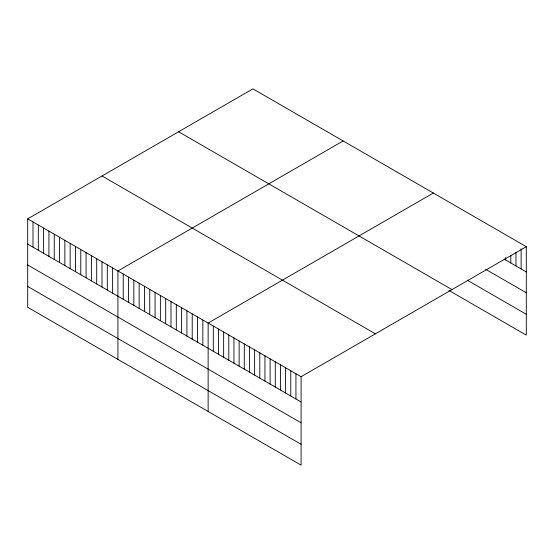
<?xml version="1.0" encoding="UTF-8"?>
<svg xmlns="http://www.w3.org/2000/svg" width="554" height="554" viewBox="0 0 554 554"><rect width="100%" height="100%" fill="white"/><g stroke="black" fill="none" stroke-linecap="round" stroke-linejoin="round"><path stroke-width="0.83" d="M27.7 218.878L301.092 376.72L301.092 465.145L27.7 307.304L27.7 218.878L252.908 88.855L526.3 246.696L526.3 335.122L448.837 290.4M343.127 140.945L117.919 270.968L117.919 359.387M433.346 193.034L208.138 323.051L208.138 411.477M301.092 376.72L526.3 246.696M504.168 259.147L526.3 271.931M485.726 269.355L526.3 292.782M467.278 280.192L526.3 314.27M178.589 131.762L451.981 289.603M102.019 175.971L375.411 333.813M27.7 244.106L301.092 401.948M27.7 264.964L301.092 422.806M27.7 286.446L301.092 444.287M521.134 248.767L521.134 268.946M515.975 252.513L515.975 265.968M510.809 255.415L510.809 262.984M505.643 257.478L505.643 259.999M295.933 373.742L295.933 398.97M290.767 370.758L290.767 395.985M285.601 367.773L285.601 393.008M280.435 364.795L280.435 390.023M275.276 361.81L275.276 387.045M270.11 358.833L270.11 384.06M264.944 355.848L264.944 381.083M259.784 352.87L259.784 378.098M254.618 349.886L254.618 375.113M249.452 346.908L249.452 372.136M244.286 343.923L244.286 369.151M239.127 340.945L239.127 366.173M233.961 337.961L233.961 363.189M228.795 334.983L228.795 360.211M223.636 331.998L223.636 357.226M218.47 329.014L218.47 354.248M213.304 326.036L213.304 351.264M202.833 319.99L202.833 345.218M197.529 316.923L197.529 342.157M192.217 313.862L192.217 339.09M186.913 310.801L186.913 336.029M181.608 307.733L181.608 332.961M176.297 304.672L176.297 329.9M170.992 301.605L170.992 326.832M165.681 298.544L165.681 323.771M160.376 295.476L160.376 320.711M155.072 292.415L155.072 317.643M149.76 289.347L149.76 314.582M144.456 286.286L144.456 311.514M139.151 283.219L139.151 308.453M133.839 280.158L133.839 305.386M128.535 277.097L128.535 302.325M123.23 274.029L123.23 299.257M112.614 267.901L112.614 293.128M107.303 264.84L107.303 290.067M101.998 261.772L101.998 287M96.694 258.711L96.694 283.939M91.382 255.643L91.382 280.878M86.078 252.582L86.078 277.81M80.773 249.515L80.773 274.749M75.462 246.454L75.462 271.682M70.157 243.393L70.157 268.621M64.853 240.325L64.853 265.553M59.541 237.264L59.541 262.492M54.237 234.197L54.237 259.424M48.925 231.136L48.925 256.363M43.621 228.068L43.621 253.296M38.316 225.007L38.316 250.235M33.005 221.939L33.005 247.174"/></g></svg>
